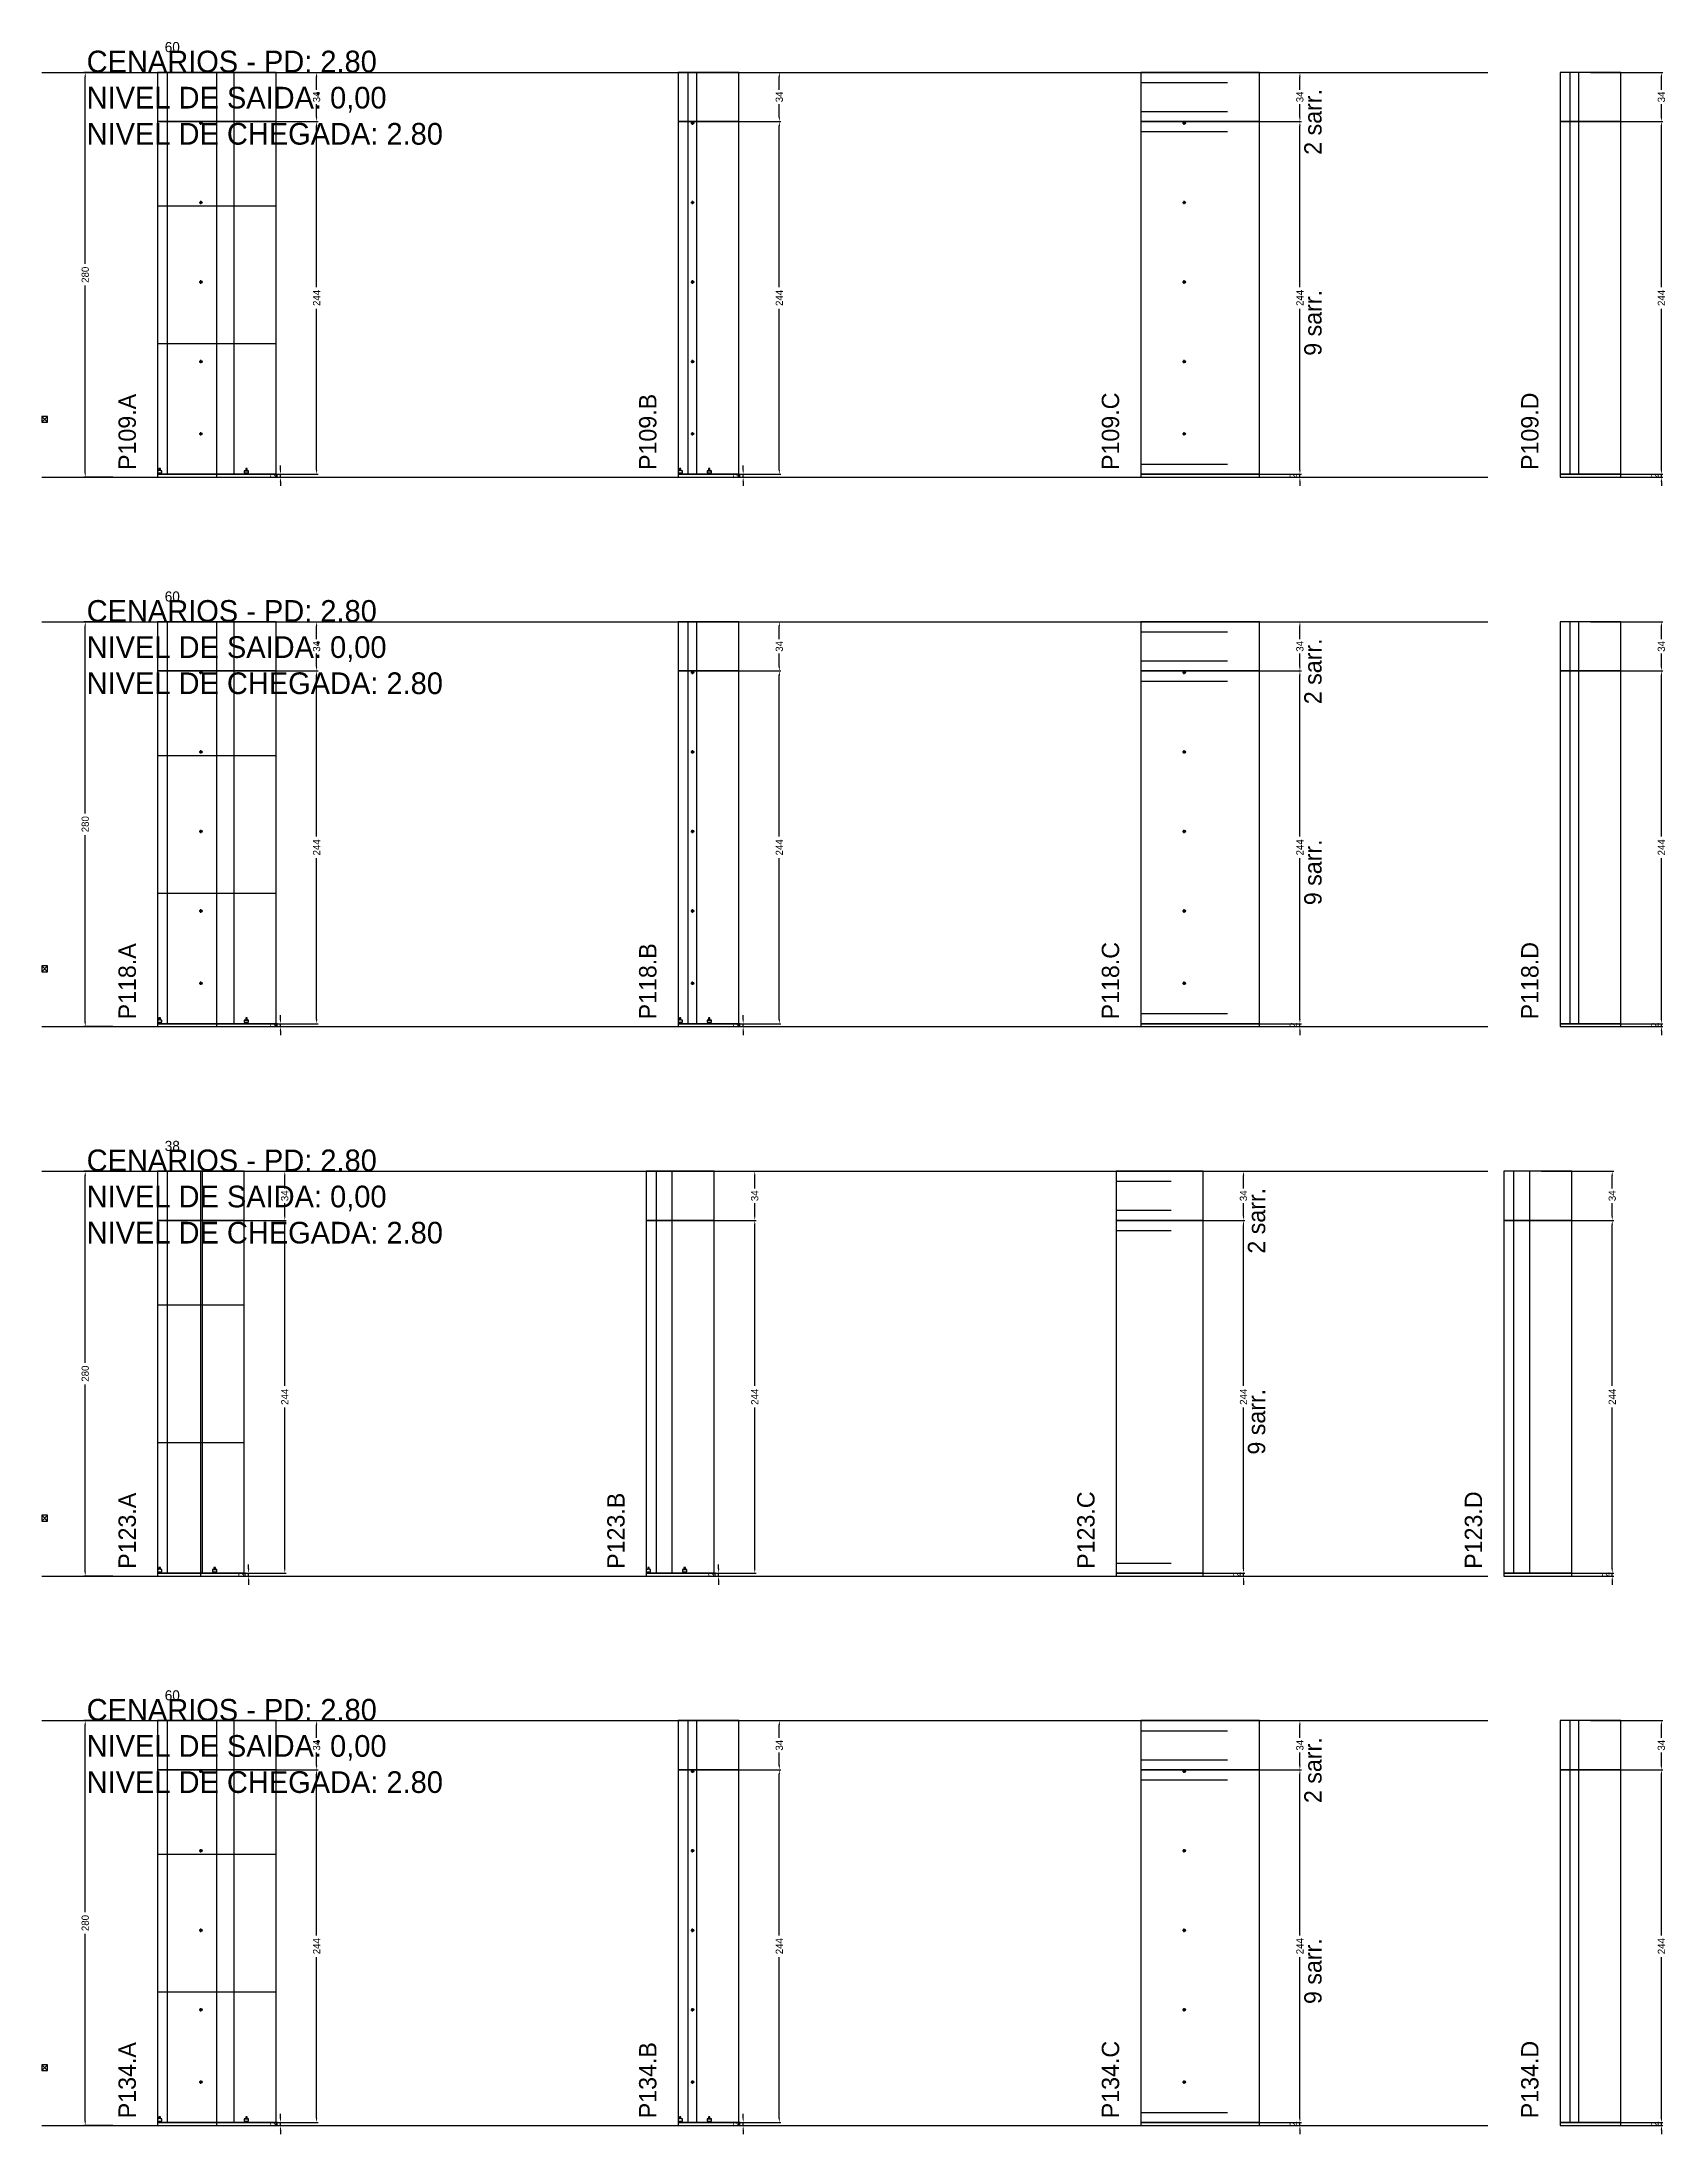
# Model space of a CAD drawing. Header units: centimetres. Extents: x -10500 to 4299, y -38766 to 295.
# Drawn here: x -7000 to -5877, y -15966 to -14519 of the extents above; entities that cross this region are included whole.
import ezdxf

# ---------------------------------------------------------------- set-up
doc = ezdxf.new("R2010")
doc.units = ezdxf.units.CM
doc.linetypes.add('DASHED', pattern=[2, -2])
for name, color, linetype in [('COTA', 241, 'Continuous'), ('COTAS FURACAO', 16, 'Continuous'), ('Madeira', 30, 'Continuous'), ('NOMENCLATURA', 7, 'Continuous'), ('Nível', 160, 'Continuous'), ('Painéis', 200, 'Continuous'), ('Perfil Metálico', 150, 'Continuous'), ('SARR_2.2x7', 40, 'Continuous'), ('texto', 7, 'Continuous')]:
    doc.layers.add(name, color=color, linetype=linetype)
doc.dimstyles.new('PAINEL-NOVA', dxfattribs={"dimtxt": 5, "dimasz": 3, "dimexe": 1, "dimexo": 1, "dimgap": 1, "dimtad": 1, "dimcen": 2.5, "dimazin": 3, "dimtfac": 1, "dimtmove": 0, "dimatfit": 3})

# ---------------------------------------------------------------- blocks, each defined once
blk = doc.blocks.new('_CLOSEDFILLED')
at = {"color": 0, "linetype": 'BYBLOCK'}
blk.add_solid([(-1, 0.16), (0, 0), (-1, -0.16)], dxfattribs=at)
blk = doc.blocks.new('*D1053')
for p, q in [((-6951, -14540), (-6971, -14540)), ((-6970, -14672.5), (-6970, -14543)), ((-6970, -14817), (-6970, -14687.5)), ((-6951, -14820), (-6971, -14820))]:
    blk.add_line(p, q)
at = {"layer": 'Defpoints'}
for p in [(-6950, -14540), (-6970, -14820), (-6950, -14820)]:
    blk.add_point(p, dxfattribs=at)
at = {"layer": 'COTA', "xscale": 3, "yscale": 3}
for p, rotation in [((-6970, -14540), 90), ((-6970, -14820), 270)]:
    blk.add_blockref('_CLOSEDFILLED', p, dxfattribs=dict(at, rotation=rotation))
at = {"layer": 'COTA', "insert": (-6970, -14680), "char_height": 5, "attachment_point": 5, "rotation": 90}
blk.add_mtext('280', dxfattribs=at)
blk = doc.blocks.new('MULDURA')
at = {"layer": 'Paineis'}
for p, q in [((0, 0), (4, 4)), ((4, 0), (0, 4))]:
    blk.add_line(p, q, dxfattribs=at)
blk.add_lwpolyline([(0, 0), (4, 0), (4, 4), (0, 4)], close=True, dxfattribs=at)
blk = doc.blocks.new('*D1055')
for p, q in [((-6859, -14574), (-6809, -14574)), ((-6810, -14688.5), (-6810, -14577)), ((-6810, -14815), (-6810, -14703.5)), ((-6859, -14818), (-6809, -14818))]:
    blk.add_line(p, q)
at = {"layer": 'Defpoints'}
for p in [(-6860, -14574), (-6860, -14818), (-6810, -14818)]:
    blk.add_point(p, dxfattribs=at)
at = {"layer": 'COTA', "xscale": 3, "yscale": 3}
for p, rotation in [((-6810, -14574), 90), ((-6810, -14818), 270)]:
    blk.add_blockref('_CLOSEDFILLED', p, dxfattribs=dict(at, rotation=rotation))
at = {"layer": 'COTA', "insert": (-6810, -14696), "char_height": 5, "attachment_point": 5, "rotation": 90}
blk.add_mtext('244', dxfattribs=at)
blk = doc.blocks.new('*D1056')
for p, q in [((-6859, -14540), (-6809, -14540)), ((-6810, -14552), (-6810, -14543)), ((-6810, -14571), (-6810, -14562)), ((-6859, -14574), (-6809, -14574))]:
    blk.add_line(p, q)
at = {"layer": 'Defpoints'}
for p in [(-6860, -14540), (-6860, -14574), (-6810, -14574)]:
    blk.add_point(p, dxfattribs=at)
at = {"layer": 'COTA', "xscale": 3, "yscale": 3}
for p, rotation in [((-6810, -14540), 90), ((-6810, -14574), 270)]:
    blk.add_blockref('_CLOSEDFILLED', p, dxfattribs=dict(at, rotation=rotation))
at = {"layer": 'COTA', "insert": (-6810, -14557), "char_height": 5, "attachment_point": 5, "rotation": 90}
blk.add_mtext('34', dxfattribs=at)
blk = doc.blocks.new('SLIPTEE')
at = {"layer": 'Paineis'}
blk.add_lwpolyline([(0, 0), (3, 0), (3, 1.5), (2, 1.5), (2, 3), (1, 3), (1, 1.5), (0, 1.5)], close=True, dxfattribs=at)
blk = doc.blocks.new('SLIPTDD')
at = {"layer": 'Paineis'}
blk.add_line((0, 1.5), (3, 1.5), dxfattribs=at)
blk.add_lwpolyline([(0, 0), (3, 0), (3, 1.5), (2, 1.5), (2, 3), (1, 3), (1, 1.5), (0, 1.5)], close=True, dxfattribs=at)
blk = doc.blocks.new('furacao')
at = {"layer": 'COTAS FURACAO'}
for p, q in [((-1.2, 0), (1.2, 0)), ((0, -1.2), (0, 1.2))]:
    blk.add_line(p, q, dxfattribs=at)
blk.add_circle((0, 0), 0.8, dxfattribs=at)
blk = doc.blocks.new('*D1058')
for p, q in [((-6539, -14574), (-6489, -14574)), ((-6490, -14688.5), (-6490, -14577)), ((-6490, -14815), (-6490, -14703.5)), ((-6539, -14818), (-6489, -14818))]:
    blk.add_line(p, q)
at = {"layer": 'Defpoints'}
for p in [(-6540, -14574), (-6540, -14818), (-6490, -14818)]:
    blk.add_point(p, dxfattribs=at)
at = {"layer": 'COTA', "xscale": 3, "yscale": 3}
for p, rotation in [((-6490, -14574), 90), ((-6490, -14818), 270)]:
    blk.add_blockref('_CLOSEDFILLED', p, dxfattribs=dict(at, rotation=rotation))
at = {"layer": 'COTA', "insert": (-6490, -14696), "char_height": 5, "attachment_point": 5, "rotation": 90}
blk.add_mtext('244', dxfattribs=at)
blk = doc.blocks.new('*D1059')
for p, q in [((-6539, -14540), (-6489, -14540)), ((-6490, -14552), (-6490, -14543)), ((-6490, -14571), (-6490, -14562)), ((-6539, -14574), (-6489, -14574))]:
    blk.add_line(p, q)
at = {"layer": 'Defpoints'}
for p in [(-6540, -14540), (-6540, -14574), (-6490, -14574)]:
    blk.add_point(p, dxfattribs=at)
at = {"layer": 'COTA', "xscale": 3, "yscale": 3}
for p, rotation in [((-6490, -14540), 90), ((-6490, -14574), 270)]:
    blk.add_blockref('_CLOSEDFILLED', p, dxfattribs=dict(at, rotation=rotation))
at = {"layer": 'COTA', "insert": (-6490, -14557), "char_height": 5, "attachment_point": 5, "rotation": 90}
blk.add_mtext('34', dxfattribs=at)
blk = doc.blocks.new('*D1061')
for p, q in [((-6179, -14574), (-6129, -14574)), ((-6130, -14688.5), (-6130, -14577)), ((-6130, -14815), (-6130, -14703.5)), ((-6179, -14818), (-6129, -14818))]:
    blk.add_line(p, q)
at = {"layer": 'Defpoints'}
for p in [(-6180, -14574), (-6180, -14818), (-6130, -14818)]:
    blk.add_point(p, dxfattribs=at)
at = {"layer": 'COTA', "xscale": 3, "yscale": 3}
for p, rotation in [((-6130, -14574), 90), ((-6130, -14818), 270)]:
    blk.add_blockref('_CLOSEDFILLED', p, dxfattribs=dict(at, rotation=rotation))
at = {"layer": 'COTA', "insert": (-6130, -14696), "char_height": 5, "attachment_point": 5, "rotation": 90}
blk.add_mtext('244', dxfattribs=at)
blk = doc.blocks.new('*D1062')
for p, q in [((-6179, -14540), (-6129, -14540)), ((-6130, -14552), (-6130, -14543)), ((-6130, -14571), (-6130, -14562)), ((-6179, -14574), (-6129, -14574))]:
    blk.add_line(p, q)
at = {"layer": 'Defpoints'}
for p in [(-6180, -14540), (-6180, -14574), (-6130, -14574)]:
    blk.add_point(p, dxfattribs=at)
at = {"layer": 'COTA', "xscale": 3, "yscale": 3}
for p, rotation in [((-6130, -14540), 90), ((-6130, -14574), 270)]:
    blk.add_blockref('_CLOSEDFILLED', p, dxfattribs=dict(at, rotation=rotation))
at = {"layer": 'COTA', "insert": (-6130, -14557), "char_height": 5, "attachment_point": 5, "rotation": 90}
blk.add_mtext('34', dxfattribs=at)
blk = doc.blocks.new('*D1064')
for p, q in [((-5929, -14574), (-5879, -14574)), ((-5880, -14688.5), (-5880, -14577)), ((-5880, -14815), (-5880, -14703.5)), ((-5929, -14818), (-5879, -14818))]:
    blk.add_line(p, q)
at = {"layer": 'Defpoints'}
for p in [(-5930, -14574), (-5930, -14818), (-5880, -14818)]:
    blk.add_point(p, dxfattribs=at)
at = {"layer": 'COTA', "xscale": 3, "yscale": 3}
for p, rotation in [((-5880, -14574), 90), ((-5880, -14818), 270)]:
    blk.add_blockref('_CLOSEDFILLED', p, dxfattribs=dict(at, rotation=rotation))
at = {"layer": 'COTA', "insert": (-5880, -14696), "char_height": 5, "attachment_point": 5, "rotation": 90}
blk.add_mtext('244', dxfattribs=at)
blk = doc.blocks.new('*D1065')
for p, q in [((-5929, -14540), (-5879, -14540)), ((-5880, -14552), (-5880, -14543)), ((-5880, -14571), (-5880, -14562)), ((-5929, -14574), (-5879, -14574))]:
    blk.add_line(p, q)
at = {"layer": 'Defpoints'}
for p in [(-5930, -14540), (-5930, -14574), (-5880, -14574)]:
    blk.add_point(p, dxfattribs=at)
at = {"layer": 'COTA', "xscale": 3, "yscale": 3}
for p, rotation in [((-5880, -14540), 90), ((-5880, -14574), 270)]:
    blk.add_blockref('_CLOSEDFILLED', p, dxfattribs=dict(at, rotation=rotation))
at = {"layer": 'COTA', "insert": (-5880, -14557), "char_height": 5, "attachment_point": 5, "rotation": 90}
blk.add_mtext('34', dxfattribs=at)
blk = doc.blocks.new('*D1079')
for p, q in [((-6951, -14920), (-6971, -14920)), ((-6970, -15052.5), (-6970, -14923)), ((-6970, -15197), (-6970, -15067.5)), ((-6951, -15200), (-6971, -15200))]:
    blk.add_line(p, q)
at = {"layer": 'Defpoints'}
for p in [(-6950, -14920), (-6970, -15200), (-6950, -15200)]:
    blk.add_point(p, dxfattribs=at)
at = {"layer": 'COTA', "xscale": 3, "yscale": 3}
for p, rotation in [((-6970, -14920), 90), ((-6970, -15200), 270)]:
    blk.add_blockref('_CLOSEDFILLED', p, dxfattribs=dict(at, rotation=rotation))
at = {"layer": 'COTA', "insert": (-6970, -15060), "char_height": 5, "attachment_point": 5, "rotation": 90}
blk.add_mtext('280', dxfattribs=at)
blk = doc.blocks.new('*D1081')
for p, q in [((-6859, -14954), (-6809, -14954)), ((-6810, -15068.5), (-6810, -14957)), ((-6810, -15195), (-6810, -15083.5)), ((-6859, -15198), (-6809, -15198))]:
    blk.add_line(p, q)
at = {"layer": 'Defpoints'}
for p in [(-6860, -14954), (-6860, -15198), (-6810, -15198)]:
    blk.add_point(p, dxfattribs=at)
at = {"layer": 'COTA', "xscale": 3, "yscale": 3}
for p, rotation in [((-6810, -14954), 90), ((-6810, -15198), 270)]:
    blk.add_blockref('_CLOSEDFILLED', p, dxfattribs=dict(at, rotation=rotation))
at = {"layer": 'COTA', "insert": (-6810, -15076), "char_height": 5, "attachment_point": 5, "rotation": 90}
blk.add_mtext('244', dxfattribs=at)
blk = doc.blocks.new('*D1082')
for p, q in [((-6859, -14920), (-6809, -14920)), ((-6810, -14932), (-6810, -14923)), ((-6810, -14951), (-6810, -14942)), ((-6859, -14954), (-6809, -14954))]:
    blk.add_line(p, q)
at = {"layer": 'Defpoints'}
for p in [(-6860, -14920), (-6860, -14954), (-6810, -14954)]:
    blk.add_point(p, dxfattribs=at)
at = {"layer": 'COTA', "xscale": 3, "yscale": 3}
for p, rotation in [((-6810, -14920), 90), ((-6810, -14954), 270)]:
    blk.add_blockref('_CLOSEDFILLED', p, dxfattribs=dict(at, rotation=rotation))
at = {"layer": 'COTA', "insert": (-6810, -14937), "char_height": 5, "attachment_point": 5, "rotation": 90}
blk.add_mtext('34', dxfattribs=at)
blk = doc.blocks.new('*D1084')
for p, q in [((-6539, -14954), (-6489, -14954)), ((-6490, -15068.5), (-6490, -14957)), ((-6490, -15195), (-6490, -15083.5)), ((-6539, -15198), (-6489, -15198))]:
    blk.add_line(p, q)
at = {"layer": 'Defpoints'}
for p in [(-6540, -14954), (-6540, -15198), (-6490, -15198)]:
    blk.add_point(p, dxfattribs=at)
at = {"layer": 'COTA', "xscale": 3, "yscale": 3}
for p, rotation in [((-6490, -14954), 90), ((-6490, -15198), 270)]:
    blk.add_blockref('_CLOSEDFILLED', p, dxfattribs=dict(at, rotation=rotation))
at = {"layer": 'COTA', "insert": (-6490, -15076), "char_height": 5, "attachment_point": 5, "rotation": 90}
blk.add_mtext('244', dxfattribs=at)
blk = doc.blocks.new('*D1085')
for p, q in [((-6539, -14920), (-6489, -14920)), ((-6490, -14932), (-6490, -14923)), ((-6490, -14951), (-6490, -14942)), ((-6539, -14954), (-6489, -14954))]:
    blk.add_line(p, q)
at = {"layer": 'Defpoints'}
for p in [(-6540, -14920), (-6540, -14954), (-6490, -14954)]:
    blk.add_point(p, dxfattribs=at)
at = {"layer": 'COTA', "xscale": 3, "yscale": 3}
for p, rotation in [((-6490, -14920), 90), ((-6490, -14954), 270)]:
    blk.add_blockref('_CLOSEDFILLED', p, dxfattribs=dict(at, rotation=rotation))
at = {"layer": 'COTA', "insert": (-6490, -14937), "char_height": 5, "attachment_point": 5, "rotation": 90}
blk.add_mtext('34', dxfattribs=at)
blk = doc.blocks.new('*D1087')
for p, q in [((-6179, -14954), (-6129, -14954)), ((-6130, -15068.5), (-6130, -14957)), ((-6130, -15195), (-6130, -15083.5)), ((-6179, -15198), (-6129, -15198))]:
    blk.add_line(p, q)
at = {"layer": 'Defpoints'}
for p in [(-6180, -14954), (-6180, -15198), (-6130, -15198)]:
    blk.add_point(p, dxfattribs=at)
at = {"layer": 'COTA', "xscale": 3, "yscale": 3}
for p, rotation in [((-6130, -14954), 90), ((-6130, -15198), 270)]:
    blk.add_blockref('_CLOSEDFILLED', p, dxfattribs=dict(at, rotation=rotation))
at = {"layer": 'COTA', "insert": (-6130, -15076), "char_height": 5, "attachment_point": 5, "rotation": 90}
blk.add_mtext('244', dxfattribs=at)
blk = doc.blocks.new('*D1088')
for p, q in [((-6179, -14920), (-6129, -14920)), ((-6130, -14932), (-6130, -14923)), ((-6130, -14951), (-6130, -14942)), ((-6179, -14954), (-6129, -14954))]:
    blk.add_line(p, q)
at = {"layer": 'Defpoints'}
for p in [(-6180, -14920), (-6180, -14954), (-6130, -14954)]:
    blk.add_point(p, dxfattribs=at)
at = {"layer": 'COTA', "xscale": 3, "yscale": 3}
for p, rotation in [((-6130, -14920), 90), ((-6130, -14954), 270)]:
    blk.add_blockref('_CLOSEDFILLED', p, dxfattribs=dict(at, rotation=rotation))
at = {"layer": 'COTA', "insert": (-6130, -14937), "char_height": 5, "attachment_point": 5, "rotation": 90}
blk.add_mtext('34', dxfattribs=at)
blk = doc.blocks.new('*D1090')
for p, q in [((-5929, -14954), (-5879, -14954)), ((-5880, -15068.5), (-5880, -14957)), ((-5880, -15195), (-5880, -15083.5)), ((-5929, -15198), (-5879, -15198))]:
    blk.add_line(p, q)
at = {"layer": 'Defpoints'}
for p in [(-5930, -14954), (-5930, -15198), (-5880, -15198)]:
    blk.add_point(p, dxfattribs=at)
at = {"layer": 'COTA', "xscale": 3, "yscale": 3}
for p, rotation in [((-5880, -14954), 90), ((-5880, -15198), 270)]:
    blk.add_blockref('_CLOSEDFILLED', p, dxfattribs=dict(at, rotation=rotation))
at = {"layer": 'COTA', "insert": (-5880, -15076), "char_height": 5, "attachment_point": 5, "rotation": 90}
blk.add_mtext('244', dxfattribs=at)
blk = doc.blocks.new('*D1091')
for p, q in [((-5929, -14920), (-5879, -14920)), ((-5880, -14932), (-5880, -14923)), ((-5880, -14951), (-5880, -14942)), ((-5929, -14954), (-5879, -14954))]:
    blk.add_line(p, q)
at = {"layer": 'Defpoints'}
for p in [(-5930, -14920), (-5930, -14954), (-5880, -14954)]:
    blk.add_point(p, dxfattribs=at)
at = {"layer": 'COTA', "xscale": 3, "yscale": 3}
for p, rotation in [((-5880, -14920), 90), ((-5880, -14954), 270)]:
    blk.add_blockref('_CLOSEDFILLED', p, dxfattribs=dict(at, rotation=rotation))
at = {"layer": 'COTA', "insert": (-5880, -14937), "char_height": 5, "attachment_point": 5, "rotation": 90}
blk.add_mtext('34', dxfattribs=at)
blk = doc.blocks.new('*D1105')
for p, q in [((-6951, -15300), (-6971, -15300)), ((-6970, -15432.5), (-6970, -15303)), ((-6970, -15577), (-6970, -15447.5)), ((-6951, -15580), (-6971, -15580))]:
    blk.add_line(p, q)
at = {"layer": 'Defpoints'}
for p in [(-6950, -15300), (-6970, -15580), (-6950, -15580)]:
    blk.add_point(p, dxfattribs=at)
at = {"layer": 'COTA', "xscale": 3, "yscale": 3}
for p, rotation in [((-6970, -15300), 90), ((-6970, -15580), 270)]:
    blk.add_blockref('_CLOSEDFILLED', p, dxfattribs=dict(at, rotation=rotation))
at = {"layer": 'COTA', "insert": (-6970, -15440), "char_height": 5, "attachment_point": 5, "rotation": 90}
blk.add_mtext('280', dxfattribs=at)
blk = doc.blocks.new('*D1107')
for p, q in [((-6881, -15334), (-6831, -15334)), ((-6832, -15448.5), (-6832, -15337)), ((-6832, -15575), (-6832, -15463.5)), ((-6881, -15578), (-6831, -15578))]:
    blk.add_line(p, q)
at = {"layer": 'Defpoints'}
for p in [(-6882, -15334), (-6882, -15578), (-6832, -15578)]:
    blk.add_point(p, dxfattribs=at)
at = {"layer": 'COTA', "xscale": 3, "yscale": 3}
for p, rotation in [((-6832, -15334), 90), ((-6832, -15578), 270)]:
    blk.add_blockref('_CLOSEDFILLED', p, dxfattribs=dict(at, rotation=rotation))
at = {"layer": 'COTA', "insert": (-6832, -15456), "char_height": 5, "attachment_point": 5, "rotation": 90}
blk.add_mtext('244', dxfattribs=at)
blk = doc.blocks.new('*D1108')
for p, q in [((-6881, -15300), (-6831, -15300)), ((-6832, -15312), (-6832, -15303)), ((-6832, -15331), (-6832, -15322)), ((-6881, -15334), (-6831, -15334))]:
    blk.add_line(p, q)
at = {"layer": 'Defpoints'}
for p in [(-6882, -15300), (-6882, -15334), (-6832, -15334)]:
    blk.add_point(p, dxfattribs=at)
at = {"layer": 'COTA', "xscale": 3, "yscale": 3}
for p, rotation in [((-6832, -15300), 90), ((-6832, -15334), 270)]:
    blk.add_blockref('_CLOSEDFILLED', p, dxfattribs=dict(at, rotation=rotation))
at = {"layer": 'COTA', "insert": (-6832, -15317), "char_height": 5, "attachment_point": 5, "rotation": 90}
blk.add_mtext('34', dxfattribs=at)
blk = doc.blocks.new('*D1110')
for p, q in [((-6556, -15334), (-6506, -15334)), ((-6507, -15448.5), (-6507, -15337)), ((-6507, -15575), (-6507, -15463.5)), ((-6556, -15578), (-6506, -15578))]:
    blk.add_line(p, q)
at = {"layer": 'Defpoints'}
for p in [(-6557, -15334), (-6557, -15578), (-6507, -15578)]:
    blk.add_point(p, dxfattribs=at)
at = {"layer": 'COTA', "xscale": 3, "yscale": 3}
for p, rotation in [((-6507, -15334), 90), ((-6507, -15578), 270)]:
    blk.add_blockref('_CLOSEDFILLED', p, dxfattribs=dict(at, rotation=rotation))
at = {"layer": 'COTA', "insert": (-6507, -15456), "char_height": 5, "attachment_point": 5, "rotation": 90}
blk.add_mtext('244', dxfattribs=at)
blk = doc.blocks.new('*D1111')
for p, q in [((-6556, -15300), (-6506, -15300)), ((-6507, -15312), (-6507, -15303)), ((-6507, -15331), (-6507, -15322)), ((-6556, -15334), (-6506, -15334))]:
    blk.add_line(p, q)
at = {"layer": 'Defpoints'}
for p in [(-6557, -15300), (-6557, -15334), (-6507, -15334)]:
    blk.add_point(p, dxfattribs=at)
at = {"layer": 'COTA', "xscale": 3, "yscale": 3}
for p, rotation in [((-6507, -15300), 90), ((-6507, -15334), 270)]:
    blk.add_blockref('_CLOSEDFILLED', p, dxfattribs=dict(at, rotation=rotation))
at = {"layer": 'COTA', "insert": (-6507, -15317), "char_height": 5, "attachment_point": 5, "rotation": 90}
blk.add_mtext('34', dxfattribs=at)
blk = doc.blocks.new('*D1113')
for p, q in [((-6218, -15334), (-6168, -15334)), ((-6169, -15448.5), (-6169, -15337)), ((-6169, -15575), (-6169, -15463.5)), ((-6218, -15578), (-6168, -15578))]:
    blk.add_line(p, q)
at = {"layer": 'Defpoints'}
for p in [(-6219, -15334), (-6219, -15578), (-6169, -15578)]:
    blk.add_point(p, dxfattribs=at)
at = {"layer": 'COTA', "xscale": 3, "yscale": 3}
for p, rotation in [((-6169, -15334), 90), ((-6169, -15578), 270)]:
    blk.add_blockref('_CLOSEDFILLED', p, dxfattribs=dict(at, rotation=rotation))
at = {"layer": 'COTA', "insert": (-6169, -15456), "char_height": 5, "attachment_point": 5, "rotation": 90}
blk.add_mtext('244', dxfattribs=at)
blk = doc.blocks.new('*D1114')
for p, q in [((-6218, -15300), (-6168, -15300)), ((-6169, -15312), (-6169, -15303)), ((-6169, -15331), (-6169, -15322)), ((-6218, -15334), (-6168, -15334))]:
    blk.add_line(p, q)
at = {"layer": 'Defpoints'}
for p in [(-6219, -15300), (-6219, -15334), (-6169, -15334)]:
    blk.add_point(p, dxfattribs=at)
at = {"layer": 'COTA', "xscale": 3, "yscale": 3}
for p, rotation in [((-6169, -15300), 90), ((-6169, -15334), 270)]:
    blk.add_blockref('_CLOSEDFILLED', p, dxfattribs=dict(at, rotation=rotation))
at = {"layer": 'COTA', "insert": (-6169, -15317), "char_height": 5, "attachment_point": 5, "rotation": 90}
blk.add_mtext('34', dxfattribs=at)
blk = doc.blocks.new('*D1116')
for p, q in [((-5963, -15334), (-5913, -15334)), ((-5914, -15448.5), (-5914, -15337)), ((-5914, -15575), (-5914, -15463.5)), ((-5963, -15578), (-5913, -15578))]:
    blk.add_line(p, q)
at = {"layer": 'Defpoints'}
for p in [(-5964, -15334), (-5964, -15578), (-5914, -15578)]:
    blk.add_point(p, dxfattribs=at)
at = {"layer": 'COTA', "xscale": 3, "yscale": 3}
for p, rotation in [((-5914, -15334), 90), ((-5914, -15578), 270)]:
    blk.add_blockref('_CLOSEDFILLED', p, dxfattribs=dict(at, rotation=rotation))
at = {"layer": 'COTA', "insert": (-5914, -15456), "char_height": 5, "attachment_point": 5, "rotation": 90}
blk.add_mtext('244', dxfattribs=at)
blk = doc.blocks.new('*D1117')
for p, q in [((-5963, -15300), (-5913, -15300)), ((-5914, -15312), (-5914, -15303)), ((-5914, -15331), (-5914, -15322)), ((-5963, -15334), (-5913, -15334))]:
    blk.add_line(p, q)
at = {"layer": 'Defpoints'}
for p in [(-5964, -15300), (-5964, -15334), (-5914, -15334)]:
    blk.add_point(p, dxfattribs=at)
at = {"layer": 'COTA', "xscale": 3, "yscale": 3}
for p, rotation in [((-5914, -15300), 90), ((-5914, -15334), 270)]:
    blk.add_blockref('_CLOSEDFILLED', p, dxfattribs=dict(at, rotation=rotation))
at = {"layer": 'COTA', "insert": (-5914, -15317), "char_height": 5, "attachment_point": 5, "rotation": 90}
blk.add_mtext('34', dxfattribs=at)
blk = doc.blocks.new('*D1131')
for p, q in [((-6951, -15680), (-6971, -15680)), ((-6970, -15812.5), (-6970, -15683)), ((-6970, -15957), (-6970, -15827.5)), ((-6951, -15960), (-6971, -15960))]:
    blk.add_line(p, q)
at = {"layer": 'Defpoints'}
for p in [(-6950, -15680), (-6970, -15960), (-6950, -15960)]:
    blk.add_point(p, dxfattribs=at)
at = {"layer": 'COTA', "xscale": 3, "yscale": 3}
for p, rotation in [((-6970, -15680), 90), ((-6970, -15960), 270)]:
    blk.add_blockref('_CLOSEDFILLED', p, dxfattribs=dict(at, rotation=rotation))
at = {"layer": 'COTA', "insert": (-6970, -15820), "char_height": 5, "attachment_point": 5, "rotation": 90}
blk.add_mtext('280', dxfattribs=at)
blk = doc.blocks.new('*D1133')
for p, q in [((-6859, -15714), (-6809, -15714)), ((-6810, -15828.5), (-6810, -15717)), ((-6810, -15955), (-6810, -15843.5)), ((-6859, -15958), (-6809, -15958))]:
    blk.add_line(p, q)
at = {"layer": 'Defpoints'}
for p in [(-6860, -15714), (-6860, -15958), (-6810, -15958)]:
    blk.add_point(p, dxfattribs=at)
at = {"layer": 'COTA', "xscale": 3, "yscale": 3}
for p, rotation in [((-6810, -15714), 90), ((-6810, -15958), 270)]:
    blk.add_blockref('_CLOSEDFILLED', p, dxfattribs=dict(at, rotation=rotation))
at = {"layer": 'COTA', "insert": (-6810, -15836), "char_height": 5, "attachment_point": 5, "rotation": 90}
blk.add_mtext('244', dxfattribs=at)
blk = doc.blocks.new('*D1134')
for p, q in [((-6859, -15680), (-6809, -15680)), ((-6810, -15692), (-6810, -15683)), ((-6859, -15714), (-6809, -15714)), ((-6810, -15711), (-6810, -15702))]:
    blk.add_line(p, q)
at = {"layer": 'Defpoints'}
for p in [(-6860, -15680), (-6860, -15714), (-6810, -15714)]:
    blk.add_point(p, dxfattribs=at)
at = {"layer": 'COTA', "xscale": 3, "yscale": 3}
for p, rotation in [((-6810, -15680), 90), ((-6810, -15714), 270)]:
    blk.add_blockref('_CLOSEDFILLED', p, dxfattribs=dict(at, rotation=rotation))
at = {"layer": 'COTA', "insert": (-6810, -15697), "char_height": 5, "attachment_point": 5, "rotation": 90}
blk.add_mtext('34', dxfattribs=at)
blk = doc.blocks.new('*D1136')
for p, q in [((-6539, -15714), (-6489, -15714)), ((-6490, -15828.5), (-6490, -15717)), ((-6490, -15955), (-6490, -15843.5)), ((-6539, -15958), (-6489, -15958))]:
    blk.add_line(p, q)
at = {"layer": 'Defpoints'}
for p in [(-6540, -15714), (-6540, -15958), (-6490, -15958)]:
    blk.add_point(p, dxfattribs=at)
at = {"layer": 'COTA', "xscale": 3, "yscale": 3}
for p, rotation in [((-6490, -15714), 90), ((-6490, -15958), 270)]:
    blk.add_blockref('_CLOSEDFILLED', p, dxfattribs=dict(at, rotation=rotation))
at = {"layer": 'COTA', "insert": (-6490, -15836), "char_height": 5, "attachment_point": 5, "rotation": 90}
blk.add_mtext('244', dxfattribs=at)
blk = doc.blocks.new('*D1137')
for p, q in [((-6539, -15680), (-6489, -15680)), ((-6490, -15692), (-6490, -15683)), ((-6539, -15714), (-6489, -15714)), ((-6490, -15711), (-6490, -15702))]:
    blk.add_line(p, q)
at = {"layer": 'Defpoints'}
for p in [(-6540, -15680), (-6540, -15714), (-6490, -15714)]:
    blk.add_point(p, dxfattribs=at)
at = {"layer": 'COTA', "xscale": 3, "yscale": 3}
for p, rotation in [((-6490, -15680), 90), ((-6490, -15714), 270)]:
    blk.add_blockref('_CLOSEDFILLED', p, dxfattribs=dict(at, rotation=rotation))
at = {"layer": 'COTA', "insert": (-6490, -15697), "char_height": 5, "attachment_point": 5, "rotation": 90}
blk.add_mtext('34', dxfattribs=at)
blk = doc.blocks.new('*D1139')
for p, q in [((-6179, -15714), (-6129, -15714)), ((-6130, -15828.5), (-6130, -15717)), ((-6130, -15955), (-6130, -15843.5)), ((-6179, -15958), (-6129, -15958))]:
    blk.add_line(p, q)
at = {"layer": 'Defpoints'}
for p in [(-6180, -15714), (-6180, -15958), (-6130, -15958)]:
    blk.add_point(p, dxfattribs=at)
at = {"layer": 'COTA', "xscale": 3, "yscale": 3}
for p, rotation in [((-6130, -15714), 90), ((-6130, -15958), 270)]:
    blk.add_blockref('_CLOSEDFILLED', p, dxfattribs=dict(at, rotation=rotation))
at = {"layer": 'COTA', "insert": (-6130, -15836), "char_height": 5, "attachment_point": 5, "rotation": 90}
blk.add_mtext('244', dxfattribs=at)
blk = doc.blocks.new('*D1140')
for p, q in [((-6179, -15680), (-6129, -15680)), ((-6130, -15692), (-6130, -15683)), ((-6179, -15714), (-6129, -15714)), ((-6130, -15711), (-6130, -15702))]:
    blk.add_line(p, q)
at = {"layer": 'Defpoints'}
for p in [(-6180, -15680), (-6180, -15714), (-6130, -15714)]:
    blk.add_point(p, dxfattribs=at)
at = {"layer": 'COTA', "xscale": 3, "yscale": 3}
for p, rotation in [((-6130, -15680), 90), ((-6130, -15714), 270)]:
    blk.add_blockref('_CLOSEDFILLED', p, dxfattribs=dict(at, rotation=rotation))
at = {"layer": 'COTA', "insert": (-6130, -15697), "char_height": 5, "attachment_point": 5, "rotation": 90}
blk.add_mtext('34', dxfattribs=at)
blk = doc.blocks.new('*D1142')
for p, q in [((-5929, -15714), (-5879, -15714)), ((-5880, -15828.5), (-5880, -15717)), ((-5880, -15955), (-5880, -15843.5)), ((-5929, -15958), (-5879, -15958))]:
    blk.add_line(p, q)
at = {"layer": 'Defpoints'}
for p in [(-5930, -15714), (-5930, -15958), (-5880, -15958)]:
    blk.add_point(p, dxfattribs=at)
at = {"layer": 'COTA', "xscale": 3, "yscale": 3}
for p, rotation in [((-5880, -15714), 90), ((-5880, -15958), 270)]:
    blk.add_blockref('_CLOSEDFILLED', p, dxfattribs=dict(at, rotation=rotation))
at = {"layer": 'COTA', "insert": (-5880, -15836), "char_height": 5, "attachment_point": 5, "rotation": 90}
blk.add_mtext('244', dxfattribs=at)
blk = doc.blocks.new('*D1143')
for p, q in [((-5929, -15680), (-5879, -15680)), ((-5880, -15692), (-5880, -15683)), ((-5929, -15714), (-5879, -15714)), ((-5880, -15711), (-5880, -15702))]:
    blk.add_line(p, q)
at = {"layer": 'Defpoints'}
for p in [(-5930, -15680), (-5930, -15714), (-5880, -15714)]:
    blk.add_point(p, dxfattribs=at)
at = {"layer": 'COTA', "xscale": 3, "yscale": 3}
for p, rotation in [((-5880, -15680), 90), ((-5880, -15714), 270)]:
    blk.add_blockref('_CLOSEDFILLED', p, dxfattribs=dict(at, rotation=rotation))
at = {"layer": 'COTA', "insert": (-5880, -15697), "char_height": 5, "attachment_point": 5, "rotation": 90}
blk.add_mtext('34', dxfattribs=at)

msp = doc.modelspace()

# ---------------------------------------------------------------- linework, layer by layer
at = {"layer": 'Madeira'}
for points in [[(-6920, -14632.4), (-6838, -14632.4)], [(-6920, -14727.6), (-6838, -14727.6)], [(-6920, -15012.4), (-6838, -15012.4)], [(-6920, -15107.6), (-6838, -15107.6)], [(-6920, -15392.4), (-6860, -15392.4)], [(-6920, -15487.6), (-6860, -15487.6)], [(-6920, -15772.4), (-6838, -15772.4)], [(-6920, -15867.6), (-6838, -15867.6)]]:
    msp.add_lwpolyline(points, dxfattribs=at)
at = {"layer": 'Nível', "linetype": 'DASHED'}
for points in [[(-7000, -14540), (-6000, -14540)], [(-7000, -14820), (-6000, -14820)], [(-7000, -14920), (-6000, -14920)], [(-7000, -15200), (-6000, -15200)], [(-7000, -15300), (-6000, -15300)], [(-7000, -15580), (-6000, -15580)], [(-7000, -15680), (-6000, -15680)], [(-7000, -15960), (-6000, -15960)]]:
    msp.add_lwpolyline(points, dxfattribs=at)
at = {"layer": 'Painéis'}
for points in [[(-6920, -14574), (-6838, -14574), (-6838, -14540), (-6920, -14540)], [(-6920, -14820), (-6838, -14820), (-6838, -14540), (-6920, -14540)], [(-6560, -14574), (-6518, -14574), (-6518, -14540), (-6560, -14540)], [(-6240, -14574), (-6158, -14574), (-6158, -14540), (-6240, -14540)], [(-5950, -14574), (-5908, -14574), (-5908, -14540), (-5950, -14540)], [(-6920, -14818), (-6838, -14818), (-6838, -14574), (-6920, -14574)], [(-6560, -14818), (-6518, -14818), (-6518, -14574), (-6560, -14574)], [(-6240, -14818), (-6158, -14818), (-6158, -14574), (-6240, -14574)], [(-5950, -14818), (-5908, -14818), (-5908, -14574), (-5950, -14574)], [(-6920, -14820), (-6838, -14820), (-6838, -14818), (-6920, -14818)], [(-6560, -14820), (-6518, -14820), (-6518, -14818), (-6560, -14818)], [(-6240, -14820), (-6158, -14820), (-6158, -14818), (-6240, -14818)], [(-5950, -14820), (-5908, -14820), (-5908, -14818), (-5950, -14818)], [(-6920, -14954), (-6838, -14954), (-6838, -14920), (-6920, -14920)], [(-6920, -15200), (-6838, -15200), (-6838, -14920), (-6920, -14920)], [(-6560, -14954), (-6518, -14954), (-6518, -14920), (-6560, -14920)], [(-6240, -14954), (-6158, -14954), (-6158, -14920), (-6240, -14920)], [(-5950, -14954), (-5908, -14954), (-5908, -14920), (-5950, -14920)], [(-6920, -15198), (-6838, -15198), (-6838, -14954), (-6920, -14954)], [(-6560, -15198), (-6518, -15198), (-6518, -14954), (-6560, -14954)], [(-6240, -15198), (-6158, -15198), (-6158, -14954), (-6240, -14954)], [(-5950, -15198), (-5908, -15198), (-5908, -14954), (-5950, -14954)], [(-6920, -15200), (-6838, -15200), (-6838, -15198), (-6920, -15198)], [(-6560, -15200), (-6518, -15200), (-6518, -15198), (-6560, -15198)], [(-6240, -15200), (-6158, -15200), (-6158, -15198), (-6240, -15198)], [(-5950, -15200), (-5908, -15200), (-5908, -15198), (-5950, -15198)], [(-6920, -15334), (-6860, -15334), (-6860, -15300), (-6920, -15300)], [(-6920, -15580), (-6860, -15580), (-6860, -15300), (-6920, -15300)], [(-6582, -15334), (-6535, -15334), (-6535, -15300), (-6582, -15300)], [(-6257, -15334), (-6197, -15334), (-6197, -15300), (-6257, -15300)], [(-5989, -15334), (-5942, -15334), (-5942, -15300), (-5989, -15300)], [(-6920, -15578), (-6860, -15578), (-6860, -15334), (-6920, -15334)], [(-6582, -15578), (-6535, -15578), (-6535, -15334), (-6582, -15334)], [(-6257, -15578), (-6197, -15578), (-6197, -15334), (-6257, -15334)], [(-5989, -15578), (-5942, -15578), (-5942, -15334), (-5989, -15334)], [(-6920, -15580), (-6860, -15580), (-6860, -15578), (-6920, -15578)], [(-6582, -15580), (-6535, -15580), (-6535, -15578), (-6582, -15578)], [(-6257, -15580), (-6197, -15580), (-6197, -15578), (-6257, -15578)], [(-5989, -15580), (-5942, -15580), (-5942, -15578), (-5989, -15578)], [(-6920, -15714), (-6838, -15714), (-6838, -15680), (-6920, -15680)], [(-6920, -15960), (-6838, -15960), (-6838, -15680), (-6920, -15680)], [(-6560, -15714), (-6518, -15714), (-6518, -15680), (-6560, -15680)], [(-6240, -15714), (-6158, -15714), (-6158, -15680), (-6240, -15680)], [(-5950, -15714), (-5908, -15714), (-5908, -15680), (-5950, -15680)], [(-6920, -15958), (-6838, -15958), (-6838, -15714), (-6920, -15714)], [(-6560, -15958), (-6518, -15958), (-6518, -15714), (-6560, -15714)], [(-6240, -15958), (-6158, -15958), (-6158, -15714), (-6240, -15714)], [(-5950, -15958), (-5908, -15958), (-5908, -15714), (-5950, -15714)], [(-6920, -15960), (-6838, -15960), (-6838, -15958), (-6920, -15958)], [(-6560, -15960), (-6518, -15960), (-6518, -15958), (-6560, -15958)], [(-6240, -15960), (-6158, -15960), (-6158, -15958), (-6240, -15958)], [(-5950, -15960), (-5908, -15960), (-5908, -15958), (-5950, -15958)]]:
    msp.add_lwpolyline(points, close=True, dxfattribs=at)
at = {"layer": 'Perfil Metálico'}
for p, q in [((-6879, -14820), (-6879, -14540)), ((-6879, -15200), (-6879, -14920)), ((-6890, -15580), (-6890, -15300)), ((-6879, -15960), (-6879, -15680))]:
    msp.add_line(p, q, dxfattribs=at)
at = {"layer": 'SARR_2.2x7'}
for points in [[(-6913, -14574), (-6913, -14540)], [(-6867, -14574), (-6867, -14540)], [(-6553, -14574), (-6553, -14540)], [(-6547, -14574), (-6547, -14540)], [(-5943, -14574), (-5943, -14540)], [(-5937, -14574), (-5937, -14540)], [(-6240, -14547), (-6180, -14547)], [(-6240, -14567), (-6180, -14567)], [(-6240, -14581), (-6180, -14581)], [(-6240, -14811), (-6180, -14811)], [(-6913, -14954), (-6913, -14920)], [(-6867, -14954), (-6867, -14920)], [(-6553, -14954), (-6553, -14920)], [(-6547, -14954), (-6547, -14920)], [(-6240, -14927), (-6180, -14927)], [(-5943, -14954), (-5943, -14920)], [(-5937, -14954), (-5937, -14920)], [(-6240, -14947), (-6180, -14947)], [(-6240, -14961), (-6180, -14961)], [(-6240, -15191), (-6180, -15191)], [(-6913, -15334), (-6913, -15300)], [(-6889, -15334), (-6889, -15300)], [(-6575, -15334), (-6575, -15300)], [(-6564, -15334), (-6564, -15300)], [(-6257, -15307), (-6219, -15307)], [(-5982, -15334), (-5982, -15300)], [(-5971, -15334), (-5971, -15300)], [(-6257, -15327), (-6219, -15327)], [(-6257, -15341), (-6219, -15341)], [(-6257, -15571), (-6219, -15571)], [(-6913, -15714), (-6913, -15680)], [(-6867, -15714), (-6867, -15680)], [(-6553, -15714), (-6553, -15680)], [(-6547, -15714), (-6547, -15680)], [(-5943, -15714), (-5943, -15680)], [(-5937, -15714), (-5937, -15680)], [(-6240, -15687), (-6180, -15687)], [(-6240, -15707), (-6180, -15707)], [(-6240, -15721), (-6180, -15721)], [(-6240, -15951), (-6180, -15951)]]:
    msp.add_lwpolyline(points, dxfattribs=at)
at = {"layer": 'SARR_2.2x7', "linetype": 'DASHED'}
for points in [[(-6913, -14818), (-6913, -14574)], [(-6867, -14818), (-6867, -14574)], [(-6553, -14818), (-6553, -14574)], [(-6547, -14818), (-6547, -14574)], [(-5943, -14818), (-5943, -14574)], [(-5937, -14818), (-5937, -14574)], [(-6913, -15198), (-6913, -14954)], [(-6867, -15198), (-6867, -14954)], [(-6553, -15198), (-6553, -14954)], [(-6547, -15198), (-6547, -14954)], [(-5943, -15198), (-5943, -14954)], [(-5937, -15198), (-5937, -14954)], [(-6913, -15578), (-6913, -15334)], [(-6889, -15578), (-6889, -15334)], [(-6575, -15578), (-6575, -15334)], [(-6564, -15578), (-6564, -15334)], [(-5982, -15578), (-5982, -15334)], [(-5971, -15578), (-5971, -15334)], [(-6913, -15958), (-6913, -15714)], [(-6867, -15958), (-6867, -15714)], [(-6553, -15958), (-6553, -15714)], [(-6547, -15958), (-6547, -15714)], [(-5943, -15958), (-5943, -15714)], [(-5937, -15958), (-5937, -15714)]]:
    msp.add_lwpolyline(points, dxfattribs=at)

# ---------------------------------------------------------------- block references
at = {"layer": 'COTA'}
for name, p in [('furacao', (-6890, -14575)), ('furacao', (-6550, -14575)), ('furacao', (-6210, -14575)), ('furacao', (-6890, -14630)), ('furacao', (-6550, -14630)), ('furacao', (-6210, -14630)), ('furacao', (-6890, -14685)), ('furacao', (-6550, -14685)), ('furacao', (-6210, -14685)), ('furacao', (-6890, -14740)), ('furacao', (-6550, -14740)), ('furacao', (-6210, -14740)), ('MULDURA', (-7000, -14782)), ('furacao', (-6890, -14790)), ('furacao', (-6550, -14790)), ('furacao', (-6210, -14790)), ('SLIPTEE', (-6920, -14817)), ('SLIPTDD', (-6860, -14817)), ('SLIPTEE', (-6560, -14817)), ('SLIPTDD', (-6540, -14817)), ('furacao', (-6890, -14955)), ('furacao', (-6550, -14955)), ('furacao', (-6210, -14955)), ('furacao', (-6890, -15010)), ('furacao', (-6550, -15010)), ('furacao', (-6210, -15010)), ('furacao', (-6890, -15065)), ('furacao', (-6550, -15065)), ('furacao', (-6210, -15065)), ('furacao', (-6890, -15120)), ('furacao', (-6550, -15120)), ('furacao', (-6210, -15120)), ('MULDURA', (-7000, -15162)), ('furacao', (-6890, -15170)), ('furacao', (-6550, -15170)), ('furacao', (-6210, -15170)), ('SLIPTEE', (-6920, -15197)), ('SLIPTDD', (-6860, -15197)), ('SLIPTEE', (-6560, -15197)), ('SLIPTDD', (-6540, -15197)), ('MULDURA', (-7000, -15542)), ('SLIPTEE', (-6920, -15577)), ('SLIPTDD', (-6882, -15577)), ('SLIPTEE', (-6582, -15577)), ('SLIPTDD', (-6557, -15577)), ('furacao', (-6890, -15715)), ('furacao', (-6550, -15715)), ('furacao', (-6210, -15715)), ('furacao', (-6890, -15770)), ('furacao', (-6550, -15770)), ('furacao', (-6210, -15770)), ('furacao', (-6890, -15825)), ('furacao', (-6550, -15825)), ('furacao', (-6210, -15825)), ('furacao', (-6890, -15880)), ('furacao', (-6550, -15880)), ('furacao', (-6210, -15880)), ('MULDURA', (-7000, -15922)), ('furacao', (-6890, -15930)), ('furacao', (-6550, -15930)), ('furacao', (-6210, -15930)), ('SLIPTEE', (-6920, -15957)), ('SLIPTDD', (-6860, -15957)), ('SLIPTEE', (-6560, -15957)), ('SLIPTDD', (-6540, -15957))]:
    msp.add_blockref(name, p, dxfattribs=at)

# ---------------------------------------------------------------- texts
at = {"layer": 'NOMENCLATURA'}
for s, p in [('CENARIOS - PD: 2.80', (-6969, -14540)), ('NIVEL DE SAIDA: 0,00', (-6969, -14565)), ('NIVEL DE CHEGADA: 2.80', (-6969, -14590)), ('CENARIOS - PD: 2.80', (-6969, -14920)), ('NIVEL DE SAIDA: 0,00', (-6969, -14945)), ('NIVEL DE CHEGADA: 2.80', (-6969, -14970)), ('CENARIOS - PD: 2.80', (-6969, -15300)), ('NIVEL DE SAIDA: 0,00', (-6969, -15325)), ('NIVEL DE CHEGADA: 2.80', (-6969, -15350)), ('CENARIOS - PD: 2.80', (-6969, -15680)), ('NIVEL DE SAIDA: 0,00', (-6969, -15705)), ('NIVEL DE CHEGADA: 2.80', (-6969, -15730))]:
    msp.add_text(s, height=15, dxfattribs=at).set_placement(p)
for s, p in [('2 sarr.', (-6115, -14597)), ('9 sarr.', (-6115, -14736)), ('P109.A', (-6935, -14815)), ('P109.B', (-6575, -14815)), ('P109.C', (-6255, -14815)), ('P109.D', (-5965, -14815)), ('2 sarr.', (-6115, -14977)), ('9 sarr.', (-6115, -15116)), ('P118.A', (-6935, -15195)), ('P118.B', (-6575, -15195)), ('P118.C', (-6255, -15195)), ('P118.D', (-5965, -15195)), ('2 sarr.', (-6154, -15357)), ('9 sarr.', (-6154, -15496)), ('P123.A', (-6935, -15575)), ('P123.B', (-6597, -15575)), ('P123.C', (-6272, -15575)), ('P123.D', (-6004, -15575)), ('2 sarr.', (-6115, -15737)), ('9 sarr.', (-6115, -15876)), ('P134.A', (-6935, -15955)), ('P134.B', (-6575, -15955)), ('P134.C', (-6255, -15955)), ('P134.D', (-5965, -15955))]:
    msp.add_text(s, height=12, rotation=90, dxfattribs=at).set_placement(p)
at = {"layer": 'texto'}
for s, p in [('60', (-6915, -14526)), ('60', (-6915, -14906)), ('38', (-6915, -15286)), ('60', (-6915, -15666))]:
    msp.add_text(s, height=7, dxfattribs=at).set_placement(p)

# ---------------------------------------------------------------- dimensions: what is measured, and where the dimension line sits
at = {"layer": 'COTA'}
for base, p1, p2, picture, middle in [((-6970, -14820), (-6950, -14820), (-6950, -14540), '*D1053', (-6970, -14680)), ((-6810, -14574), (-6860, -14574), (-6860, -14540), '*D1056', (-6810, -14557)), ((-6490, -14574), (-6540, -14574), (-6540, -14540), '*D1059', (-6490, -14557)), ((-6130, -14574), (-6180, -14574), (-6180, -14540), '*D1062', (-6130, -14557)), ((-5880, -14574), (-5930, -14574), (-5930, -14540), '*D1065', (-5880, -14557)), ((-6810, -14818), (-6860, -14818), (-6860, -14574), '*D1055', (-6810, -14696)), ((-6490, -14818), (-6540, -14818), (-6540, -14574), '*D1058', (-6490, -14696)), ((-6130, -14818), (-6180, -14818), (-6180, -14574), '*D1061', (-6130, -14696)), ((-5880, -14818), (-5930, -14818), (-5930, -14574), '*D1064', (-5880, -14696)), ((-6970, -15200), (-6950, -15200), (-6950, -14920), '*D1079', (-6970, -15060)), ((-6810, -14954), (-6860, -14954), (-6860, -14920), '*D1082', (-6810, -14937)), ((-6490, -14954), (-6540, -14954), (-6540, -14920), '*D1085', (-6490, -14937)), ((-6130, -14954), (-6180, -14954), (-6180, -14920), '*D1088', (-6130, -14937)), ((-5880, -14954), (-5930, -14954), (-5930, -14920), '*D1091', (-5880, -14937)), ((-6810, -15198), (-6860, -15198), (-6860, -14954), '*D1081', (-6810, -15076)), ((-6490, -15198), (-6540, -15198), (-6540, -14954), '*D1084', (-6490, -15076)), ((-6130, -15198), (-6180, -15198), (-6180, -14954), '*D1087', (-6130, -15076)), ((-5880, -15198), (-5930, -15198), (-5930, -14954), '*D1090', (-5880, -15076)), ((-6970, -15580), (-6950, -15580), (-6950, -15300), '*D1105', (-6970, -15440)), ((-6832, -15334), (-6882, -15334), (-6882, -15300), '*D1108', (-6832, -15317)), ((-6507, -15334), (-6557, -15334), (-6557, -15300), '*D1111', (-6507, -15317)), ((-6169, -15334), (-6219, -15334), (-6219, -15300), '*D1114', (-6169, -15317)), ((-5914, -15334), (-5964, -15334), (-5964, -15300), '*D1117', (-5914, -15317)), ((-6832, -15578), (-6882, -15578), (-6882, -15334), '*D1107', (-6832, -15456)), ((-6507, -15578), (-6557, -15578), (-6557, -15334), '*D1110', (-6507, -15456)), ((-6169, -15578), (-6219, -15578), (-6219, -15334), '*D1113', (-6169, -15456)), ((-5914, -15578), (-5964, -15578), (-5964, -15334), '*D1116', (-5914, -15456)), ((-6970, -15960), (-6950, -15960), (-6950, -15680), '*D1131', (-6970, -15820)), ((-6810, -15714), (-6860, -15714), (-6860, -15680), '*D1134', (-6810, -15697)), ((-6490, -15714), (-6540, -15714), (-6540, -15680), '*D1137', (-6490, -15697)), ((-6130, -15714), (-6180, -15714), (-6180, -15680), '*D1140', (-6130, -15697)), ((-5880, -15714), (-5930, -15714), (-5930, -15680), '*D1143', (-5880, -15697)), ((-6810, -15958), (-6860, -15958), (-6860, -15714), '*D1133', (-6810, -15836)), ((-6490, -15958), (-6540, -15958), (-6540, -15714), '*D1136', (-6490, -15836)), ((-6130, -15958), (-6180, -15958), (-6180, -15714), '*D1139', (-6130, -15836)), ((-5880, -15958), (-5930, -15958), (-5930, -15714), '*D1142', (-5880, -15836))]:
    dim = msp.add_linear_dim(base=base, p1=p1, p2=p2, angle=90, dimstyle='PAINEL-NOVA', dxfattribs=at)
    dim.commit()
    dim.dimension.update_dxf_attribs({"geometry": picture, "text_midpoint": middle})
for base, p1, p2 in [((-6835, -14820), (-6860, -14820), (-6860, -14818)), ((-6515, -14820), (-6540, -14820), (-6540, -14818)), ((-6130, -14820), (-6180, -14820), (-6180, -14818)), ((-5880, -14820), (-5930, -14820), (-5930, -14818)), ((-6835, -15200), (-6860, -15200), (-6860, -15198)), ((-6515, -15200), (-6540, -15200), (-6540, -15198)), ((-6130, -15200), (-6180, -15200), (-6180, -15198)), ((-5880, -15200), (-5930, -15200), (-5930, -15198)), ((-6857, -15580), (-6882, -15580), (-6882, -15578)), ((-6532, -15580), (-6557, -15580), (-6557, -15578)), ((-6169, -15580), (-6219, -15580), (-6219, -15578)), ((-5914, -15580), (-5964, -15580), (-5964, -15578)), ((-6835, -15960), (-6860, -15960), (-6860, -15958)), ((-6515, -15960), (-6540, -15960), (-6540, -15958)), ((-6130, -15960), (-6180, -15960), (-6180, -15958)), ((-5880, -15960), (-5930, -15960), (-5930, -15958))]:
    msp.add_linear_dim(base=base, p1=p1, p2=p2, angle=90, dimstyle='PAINEL-NOVA', dxfattribs=at).render()

doc.saveas('drawing.dxf')
